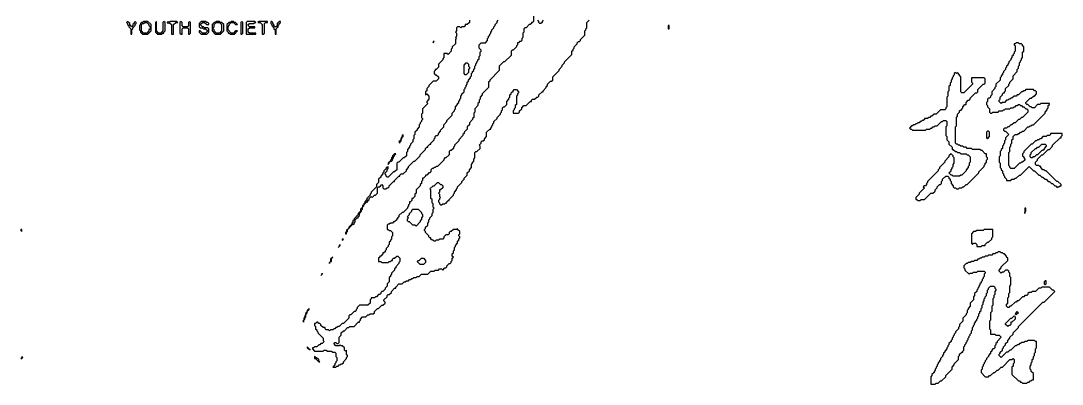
# Model space of a CAD drawing. Header units: millimetres. Extents: x 10 to 500, y 6 to 500.
# Drawn here: x 10 to 497.5, y 6.5 to 176.8 of the extents above; entities that cross this region are included whole.
import ezdxf

# ---------------------------------------------------------------- set-up
doc = ezdxf.new("R2010")
doc.units = ezdxf.units.MM

msp = doc.modelspace()

# ---------------------------------------------------------------- linework, layer by layer
for points in [[(60, 176.5), (59.5, 176), (60, 175.5), (60, 175), (60.5, 174.5), (60.5, 174), (61.5, 173), (61.5, 170.5), (62, 170.5), (62, 172.5), (62.5, 173), (62.5, 173.5), (63.5, 174.5), (63.5, 175), (64, 175.5), (64, 176), (63.5, 176.5), (63, 176), (63, 175.5), (62.5, 175), (62.5, 174.5), (62, 174), (61, 175), (61, 175.5)], [(67.5, 176.5), (67, 176), (66.5, 176), (66, 175.5), (66, 175), (65.5, 174.5), (65.5, 172.5), (66, 172), (66, 171.5), (67, 170.5), (69.5, 170.5), (71, 172), (71, 175), (69.5, 176.5)], [(67.5, 175.5), (68, 176), (69, 176), (70, 175), (70, 174.5), (70.5, 174), (70.5, 173), (70, 172.5), (70, 172), (69, 171), (67.5, 171), (66.5, 172), (66.5, 175), (67, 175.5)], [(73.5, 176.5), (73, 176), (73, 171.5), (74, 170.5), (76, 170.5), (76.5, 171), (77, 171), (77, 171.5), (77.5, 172), (77.5, 176), (77, 176.5), (76.5, 176), (76.5, 172), (75.5, 171), (74.5, 171), (73.5, 172)], [(79, 176.5), (78.5, 176), (79, 175.5), (79.5, 176), (80.5, 175), (80.5, 170.5), (81.5, 170.5), (81.5, 175), (82.5, 176), (83.5, 176), (83, 176.5), (80, 176.5), (79.5, 176)], [(85, 176.5), (84.5, 176), (84.5, 171), (85, 170.5), (85.5, 170.5), (85.5, 173), (86, 173.5), (88, 173.5), (88.5, 173), (88.5, 170.5), (89, 170.5), (89.5, 171), (89.5, 176), (89, 176.5), (88.5, 176), (88.5, 174.5), (88, 174), (86, 174), (85.5, 174.5), (85.5, 176)], [(94.5, 176.5), (93.5, 175.5), (93.5, 174), (94, 173.5), (95, 173.5), (95.5, 173), (96.5, 173), (97.5, 172), (96.5, 171), (95, 171), (94, 172), (93.5, 172), (93.5, 171.5), (94.5, 170.5), (97, 170.5), (98, 171.5), (98, 173), (97.5, 173.5), (96, 173.5), (95.5, 174), (95, 174), (94, 175), (95, 176), (96, 176), (97, 175), (98, 175), (98, 175.5), (97.5, 176), (97, 176), (96.5, 176.5)], [(101.5, 176.5), (101, 176), (100.5, 176), (99.5, 175), (99.5, 172), (101, 170.5), (103.5, 170.5), (105, 172), (105, 175), (104, 176), (103.5, 176), (103, 176.5)], [(101.5, 176), (103, 176), (104, 175), (104, 172), (103, 171), (101.5, 171), (100.5, 172), (100.5, 172.5), (100, 173), (100, 173.5), (100.5, 174), (100.5, 175)], [(108.5, 176.5), (108, 176), (107.5, 176), (106.5, 175), (106.5, 172), (107, 171.5), (107, 171), (107.5, 171), (108, 170.5), (110, 170.5), (111.5, 172), (110.5, 172), (109.5, 171), (108.5, 171), (107, 172.5), (107, 174), (107.5, 174.5), (107.5, 175), (108.5, 176), (109.5, 176), (110.5, 175), (111.5, 175), (110.5, 176), (110, 176), (109.5, 176.5)], [(113.5, 176.5), (113, 176), (113, 170.5), (113.5, 170.5), (114, 171), (114, 176)], [(116, 176.5), (115.5, 176), (115.5, 170.5), (120, 170.5), (120, 171), (117, 171), (116.5, 171.5), (116.5, 173), (117, 173.5), (119.5, 173.5), (119.5, 174), (117, 174), (116.5, 174.5), (116.5, 175), (117, 175.5), (119, 175.5), (119.5, 176), (120, 176), (119.5, 176.5)], [(121.5, 176.5), (121, 176), (122, 176), (123, 175), (123, 170.5), (123.5, 170.5), (124, 171), (124, 175.5), (124.5, 176), (125.5, 176), (125.5, 176.5)], [(127, 176.5), (127, 175.5), (127.5, 175), (127.5, 174.5), (128.5, 173.5), (128.5, 173), (129, 172.5), (129, 170.5), (129.5, 170.5), (129.5, 173), (130.5, 174), (130.5, 174.5), (131, 175), (131, 175.5), (131.5, 176), (131.5, 176.5), (131, 176.5), (130, 175.5), (130, 174.5), (129.5, 174), (129, 174), (128.5, 174.5), (128.5, 175), (128, 175.5), (128, 176), (127.5, 176.5)], [(313, 174.5), (313, 173), (313.5, 173), (313.5, 174.5)], [(203, 167), (203, 166.5), (203.5, 167)], [(476, 166.5), (475.5, 166), (475, 166), (475, 165.5), (475.5, 165), (475.5, 162.5), (475, 162), (475, 161.5), (474.5, 161), (474.5, 160.5), (474, 160), (474, 159.5), (473.5, 159), (473.5, 158.5), (472.5, 157.5), (472.5, 157), (472, 156.5), (472, 156), (471.5, 155.5), (471.5, 155), (471, 154.5), (471, 154), (470, 153), (470, 152.5), (469.5, 152), (469.5, 151.5), (469, 151), (469, 150.5), (468.5, 150), (468.5, 149), (466.5, 147), (466.5, 146), (466, 145.5), (466, 145), (464.5, 143.5), (464.5, 142), (464, 141.5), (464, 141), (463.5, 140.5), (463, 140.5), (462.5, 140), (462.5, 139), (462, 138.5), (462, 137.5), (462.5, 137), (462.5, 136.5), (463.5, 135.5), (463.5, 134), (464, 133.5), (464.5, 133.5), (465, 134), (467.5, 134), (468, 134.5), (469.5, 134.5), (470, 135), (470.5, 135), (471, 135.5), (473, 135.5), (473.5, 136), (474.5, 136), (475, 136.5), (475.5, 136.5), (476, 137), (476.5, 137), (477, 137.5), (477.5, 137.5), (478, 137), (478.5, 137), (479, 136.5), (479.5, 136.5), (480.5, 135.5), (481, 135.5), (481.5, 135), (481.5, 134), (479, 131.5), (478.5, 131.5), (477.5, 130.5), (477, 130.5), (475.5, 129), (475, 129), (474, 128), (473.5, 128), (472.5, 127), (472, 127), (471.5, 126.5), (470.5, 126.5), (470, 126), (470, 125.5), (470.5, 125), (471, 125), (472.5, 123.5), (471, 122), (471, 121), (470.5, 120.5), (470.5, 119.5), (470, 119), (470, 118.5), (469.5, 118), (469.5, 117), (469, 116.5), (469, 116), (468.5, 115.5), (468.5, 113.5), (468, 113), (468, 110.5), (468.5, 110), (468.5, 108), (469, 107.5), (469, 107), (469.5, 106.5), (469.5, 105.5), (470, 105), (470, 104.5), (470.5, 104), (470.5, 103.5), (471.5, 102.5), (471.5, 102), (473.5, 102), (474, 102.5), (475, 102.5), (475.5, 103), (476, 103), (477.5, 104.5), (478, 104.5), (482, 108.5), (484, 106.5), (484.5, 106.5), (486.5, 104.5), (487, 104.5), (488, 103.5), (488.5, 103.5), (489.5, 102.5), (490, 102.5), (491, 101.5), (491.5, 101.5), (492.5, 100.5), (493, 100.5), (494, 99.5), (494.5, 99.5), (495, 99), (495, 98.5), (495.5, 99), (496, 99), (496.5, 99.5), (497, 99.5), (497, 100), (495.5, 101.5), (495, 101.5), (490, 106.5), (489.5, 106.5), (489, 107), (488.5, 107), (487.5, 108), (487.5, 108.5), (487, 108.5), (486.5, 109), (485.5, 109), (485, 109.5), (485, 110.5), (486, 111.5), (486, 112), (488, 114), (488.5, 114), (491, 116.5), (491.5, 116.5), (493, 118), (493, 118.5), (496.5, 122), (497, 122), (497, 122.5), (497.5, 123), (497.5, 124), (492, 124), (492, 123.5), (491.5, 123), (490.5, 123), (490, 122.5), (488.5, 122.5), (487.5, 121.5), (487, 121.5), (486.5, 121), (486, 121), (485.5, 120.5), (485, 120.5), (483.5, 119), (483, 119), (479.5, 115.5), (479.5, 115), (479, 114.5), (479, 113.5), (479.5, 113), (479.5, 112.5), (480, 112), (480, 111.5), (479, 110.5), (478.5, 110.5), (478, 110), (477.5, 110), (475, 107.5), (473.5, 107.5), (473, 108), (473, 108.5), (472.5, 109), (472.5, 115), (473, 115.5), (473, 117.5), (473.5, 118), (473.5, 119), (474, 119.5), (474, 121), (474.5, 121.5), (474.5, 122.5), (475.5, 123.5), (476.5, 123.5), (477, 124), (477.5, 124), (478, 124.5), (478.5, 124.5), (479, 125), (479.5, 125), (481.5, 127), (482, 127), (482.5, 127.5), (483, 127.5), (483.5, 128), (484, 128), (489.5, 133.5), (489.5, 134), (490.5, 135), (490.5, 135.5), (491, 136), (491, 137), (491.5, 137.5), (491.5, 138), (487.5, 138), (487, 137.5), (486, 137.5), (484.5, 136), (483.5, 136), (483, 136.5), (482.5, 136.5), (481.5, 137.5), (481, 137.5), (480.5, 138), (480.5, 138.5), (482.5, 140.5), (483, 140.5), (484, 141.5), (484.5, 141.5), (485.5, 142.5), (485.5, 143.5), (485, 144), (484.5, 144), (484, 144.5), (480.5, 144.5), (480, 144), (479.5, 144), (479, 143.5), (478.5, 143.5), (477, 142), (476.5, 142), (476, 141.5), (475, 141.5), (474, 140.5), (473.5, 140.5), (473, 140), (472.5, 140), (472, 139.5), (471.5, 139.5), (470.5, 138.5), (469.5, 138.5), (469, 138), (468, 139), (468, 139.5), (468.5, 140), (468.5, 141), (469.5, 142), (469.5, 142.5), (470, 143), (470.5, 143), (470.5, 143.5), (471, 144), (471, 145), (472.5, 146.5), (472.5, 147), (473, 147.5), (473, 148), (474.5, 149.5), (474.5, 151), (476.5, 153), (476.5, 154), (477, 154.5), (477, 155.5), (477.5, 156), (477.5, 157), (478, 157.5), (478, 158), (478.5, 158.5), (478.5, 159), (479, 159.5), (479, 162), (479.5, 162.5), (479.5, 164.5), (479, 165), (479, 165.5), (478.5, 166), (477.5, 166), (477, 166.5)], [(218.5, 157), (219, 157), (219.5, 156.5), (219.5, 155.5), (220, 155), (220, 154.5), (219.5, 154), (219.5, 152.5), (218.5, 151.5), (218, 151.5), (217.5, 152), (217.5, 156)], [(447.5, 152.5), (447, 152), (447, 151.5), (446.5, 151), (446.5, 150.5), (446, 150), (446, 149.5), (445.5, 149), (445.5, 148), (445, 147.5), (445, 146.5), (444.5, 146), (444.5, 144), (444, 143.5), (444, 141.5), (443.5, 141), (443.5, 136.5), (443, 136), (443, 135.5), (442.5, 135), (440.5, 135), (438.5, 133), (437.5, 133), (436.5, 132), (436, 132), (435.5, 131.5), (435, 131.5), (434.5, 131), (433, 131), (433, 130.5), (432.5, 130), (432, 130), (431.5, 129.5), (431, 129.5), (430.5, 129), (430, 129), (429.5, 128.5), (429, 128.5), (428.5, 128), (428, 128), (427.5, 127.5), (427, 127.5), (426, 126.5), (426.5, 126), (427, 126), (427.5, 125.5), (433.5, 125.5), (434, 126), (435.5, 126), (436, 126.5), (436.5, 126.5), (437, 127), (437.5, 127), (438, 127.5), (439, 127.5), (441, 129.5), (441.5, 129.5), (442, 130), (443, 130), (443.5, 129.5), (443.5, 127.5), (443, 127), (443, 123), (443.5, 122.5), (443.5, 121), (444.5, 120), (444.5, 119), (446, 117.5), (446, 116.5), (446.5, 116.5), (447.5, 115.5), (448, 115.5), (448.5, 115), (449.5, 115), (450, 114.5), (452.5, 114.5), (453, 114), (453.5, 114), (454.5, 113), (454.5, 110.5), (454, 110), (454, 109), (453.5, 108.5), (453.5, 108), (452.5, 107), (452.5, 106.5), (450.5, 104.5), (450, 104.5), (449.5, 104), (446.5, 104), (446, 104.5), (445.5, 104.5), (444.5, 105.5), (445.5, 106.5), (445.5, 107), (446, 107.5), (446, 108), (446.5, 108.5), (446.5, 109.5), (447, 110), (447, 112.5), (446.5, 113), (446.5, 113.5), (445.5, 114.5), (444.5, 113.5), (444.5, 113), (442.5, 111), (442.5, 110.5), (440, 108), (440, 107.5), (439.5, 107), (439.5, 106.5), (434.5, 101.5), (434.5, 101), (434, 100.5), (434, 100), (433.5, 99.5), (433, 99.5), (432.5, 99), (433, 98.5), (430.5, 96), (430.5, 95.5), (429, 94), (429, 93), (429.5, 93), (430, 92.5), (431, 92.5), (431.5, 93), (433, 93), (436, 96), (437, 96), (438, 97), (438, 97.5), (439, 98.5), (439, 99), (440, 100), (440.5, 100), (441, 100.5), (441, 101.5), (441.5, 102), (441.5, 102.5), (443, 104), (444, 104), (444.5, 103.5), (444.5, 103), (445, 102.5), (445, 102), (445.5, 101.5), (445.5, 100.5), (446.5, 99.5), (446.5, 99), (447, 98.5), (447.5, 98.5), (448, 98), (449, 98), (449.5, 98.5), (450.5, 98.5), (451, 99), (451.5, 99), (452.5, 100), (453, 100), (458.5, 105.5), (458.5, 106), (461, 108.5), (461, 109), (461.5, 109.5), (461.5, 110), (462, 110.5), (462, 111.5), (462.5, 112), (462.5, 112.5), (462, 113), (462, 114.5), (461.5, 114.5), (460, 116), (459.5, 116), (459, 116.5), (455.5, 116.5), (455, 117), (453, 117), (452.5, 117.5), (451.5, 117.5), (451, 118), (450, 118), (449.5, 118.5), (449, 118.5), (448.5, 119), (448, 119), (447.5, 119.5), (447.5, 127), (448, 127.5), (448, 131.5), (448.5, 132), (448.5, 133), (449.5, 134), (449.5, 134.5), (450, 135), (450.5, 135), (450.5, 135.5), (451, 136), (451, 136.5), (452, 137.5), (452.5, 137.5), (452.5, 138.5), (453.5, 139.5), (454, 139.5), (454.5, 140), (454.5, 140.5), (457, 143), (457.5, 143), (458, 143.5), (458, 144.5), (460.5, 147), (461, 147), (461.5, 147.5), (461.5, 149.5), (461, 150), (455, 150), (455, 148), (455.5, 147.5), (455.5, 147), (451.5, 143), (450.5, 143), (450, 143.5), (450, 150.5), (449.5, 151), (449.5, 151.5), (448.5, 152.5), (448, 152)], [(189, 123.5), (188.5, 123), (188.5, 122.5), (188, 122), (188, 121), (187, 120), (187.5, 119.5), (187.5, 120), (188, 120.5), (188, 121.5), (189, 122.5)], [(462.5, 125), (462, 124.5), (462, 122), (462.5, 121.5), (463.5, 122.5), (463.5, 124.5), (463, 125)], [(488, 119), (489.5, 119), (490, 118.5), (490, 118), (489, 117), (489, 116.5), (488.5, 116), (488, 116), (486, 114), (485.5, 114), (484.5, 113), (484, 113), (483.5, 112.5), (483, 112.5), (482.5, 113), (482.5, 114), (483, 114.5), (483, 115), (485, 117), (485.5, 117), (486, 117.5), (486.5, 117.5)], [(185, 114.5), (184, 113.5), (184, 113), (183.5, 112.5), (183.5, 112), (183, 111.5), (183, 111), (182, 110), (182, 109.5), (182.5, 110), (182.5, 110.5), (183, 111), (183.5, 111), (184, 111.5), (184, 112), (184.5, 112.5), (184.5, 113), (185, 113.5), (185, 114), (185.5, 114.5)], [(193, 88), (193.5, 88.5), (196, 88.5), (197.5, 87), (197.5, 86.5), (198, 86), (198, 85), (197.5, 84.5), (197.5, 83.5), (197, 83), (197, 82.5), (195, 80.5), (194.5, 81), (193.5, 81), (192, 82.5), (191.5, 82.5), (191, 83), (191, 84), (191.5, 84.5), (191, 85), (192, 86), (192, 86.5), (193, 87.5)], [(480, 89), (480, 86.5), (480, 87), (480.5, 87.5), (480.5, 89)], [(10, 79), (10, 78.5), (10.5, 78), (10.5, 79)], [(461, 79), (460.5, 78.5), (457.5, 78.5), (457, 78), (456, 78), (455, 77), (455, 72.5), (455.5, 72), (456, 72.5), (457, 72.5), (457.5, 72), (457.5, 71), (459.5, 71), (460, 71.5), (461.5, 71.5), (461.5, 72), (462.5, 73), (463, 73), (464.5, 74.5), (464.5, 75), (465, 75.5), (465, 79)], [(160.5, 74.5), (160.5, 74), (161, 74.5)], [(159.5, 72), (159, 71.5), (159, 71), (158.5, 70.5), (159.5, 71.5)], [(467.5, 68.5), (467, 68), (466.5, 68), (466, 67.5), (465, 67.5), (464.5, 67), (463, 67), (462.5, 66.5), (461.5, 66.5), (461, 66), (460, 66), (459.5, 65.5), (459, 65.5), (458.5, 65), (458, 65), (457.5, 64.5), (456.5, 64.5), (456, 64), (455, 64), (454.5, 63.5), (453.5, 63.5), (453, 63), (452.5, 63), (451.5, 62), (451.5, 61), (452, 60.5), (452, 60), (454, 58), (454.5, 58.5), (455.5, 58.5), (456, 59), (457.5, 59), (458, 59.5), (461, 59.5), (461.5, 59), (461.5, 58.5), (461, 58), (461, 57), (460.5, 56.5), (460.5, 56), (460, 55.5), (460, 55), (459.5, 54.5), (459.5, 54), (459, 53.5), (459, 53), (458.5, 52.5), (458.5, 52), (458, 51.5), (458, 51), (457.5, 50.5), (457.5, 50), (456.5, 49), (456.5, 48), (456, 47.5), (456, 46), (454.5, 44.5), (454.5, 43), (453.5, 42), (453.5, 41.5), (453, 41), (453, 40), (452.5, 39.5), (452.5, 39), (451, 37.5), (451, 36), (449.5, 34.5), (449.5, 33.5), (449, 33), (449, 32.5), (447.5, 31), (447.5, 30.5), (447, 30), (447, 29.5), (446.5, 29), (446.5, 28.5), (446, 28), (446, 27.5), (445.5, 27), (445.5, 26.5), (444.5, 25.5), (444.5, 25), (444, 24.5), (444, 24), (443.5, 23.5), (443.5, 23), (442.5, 22), (442.5, 21.5), (442, 21), (442, 20.5), (441.5, 20), (441.5, 19.5), (440.5, 18.5), (440.5, 18), (440, 17.5), (440, 17), (439.5, 16.5), (439.5, 16), (439, 15.5), (439, 15), (438.5, 14.5), (438.5, 14), (438, 13.5), (438, 13), (437.5, 12.5), (437.5, 12), (436.5, 11), (436.5, 10.5), (436, 10), (436, 6.5), (438, 6.5), (438.5, 7), (439.5, 7), (440.5, 8), (441, 8), (443, 10), (443, 10.5), (446, 13.5), (446, 14.5), (447, 15.5), (447, 16), (449, 18), (449, 19.5), (449.5, 20), (449.5, 20.5), (450.5, 21.5), (451, 21.5), (451, 22), (451.5, 22.5), (451.5, 24), (452, 24.5), (452, 25), (452.5, 25.5), (452.5, 26), (453, 26.5), (453, 27), (453.5, 27.5), (453.5, 28), (454, 28.5), (454, 29), (454.5, 29.5), (454.5, 30), (455, 30.5), (455, 31.5), (455.5, 32), (455.5, 33), (456, 33.5), (456, 34), (456.5, 34.5), (456.5, 35), (457, 35.5), (457, 36), (457.5, 36.5), (457.5, 37), (458, 37.5), (458, 38), (458.5, 38.5), (458.5, 39.5), (459, 40), (459, 40.5), (459.5, 41), (459.5, 42), (460, 42.5), (460, 43.5), (460.5, 44), (460.5, 45), (461, 45.5), (461, 46.5), (461.5, 47), (461.5, 47.5), (462, 48), (462, 49), (462.5, 49.5), (462.5, 50.5), (463, 51), (463, 51.5), (464, 52.5), (465.5, 52.5), (466, 52), (466, 51.5), (466.5, 51), (466.5, 50.5), (466, 50), (466, 48.5), (465.5, 48), (465.5, 47), (465, 46.5), (465, 43.5), (464.5, 43), (464.5, 40.5), (464, 40), (464, 36.5), (463.5, 36), (463.5, 32.5), (464, 32), (464, 30), (466, 30), (466.5, 29.5), (468, 29.5), (469, 28.5), (467, 26.5), (467, 26), (466.5, 25.5), (466.5, 25), (466, 24.5), (466, 23.5), (465.5, 23), (465, 23), (464.5, 22.5), (464.5, 22), (464, 21.5), (464, 21), (463, 20), (463, 19.5), (462, 18.5), (462, 18), (461.5, 17.5), (461.5, 17), (461, 16.5), (461, 16), (460.5, 15.5), (460.5, 15), (460, 14.5), (460, 13.5), (459.5, 13), (459.5, 12), (461.5, 10), (463, 10), (463.5, 10.5), (464, 10.5), (465.5, 12), (466, 12), (467, 13), (467.5, 13), (469, 14.5), (469.5, 14.5), (473, 18), (474, 18), (474.5, 18.5), (475, 18), (475, 16.5), (474.5, 16), (474.5, 15), (474, 14.5), (474, 11), (477, 8), (477.5, 8), (478, 7.5), (478.5, 7.5), (479, 7), (481, 7), (481.5, 7.5), (482, 7.5), (482.5, 8), (483, 8), (483.5, 8.5), (484, 8.5), (484, 11.5), (483, 12.5), (483, 13), (482.5, 13.5), (482.5, 15), (483, 15.5), (483, 16.5), (483.5, 17), (483.5, 18), (484, 18.5), (484, 19.5), (484.5, 20), (484.5, 21), (485, 21.5), (485, 23), (485.5, 23.5), (485.5, 26.5), (485, 26.5), (484.5, 27), (481.5, 27), (481, 26.5), (480, 26.5), (479.5, 26), (478.5, 26), (478, 25.5), (477.5, 25.5), (477, 25), (476.5, 25), (476, 24.5), (475.5, 24.5), (473.5, 22.5), (473, 22.5), (472, 21.5), (471.5, 21.5), (469, 19), (468, 20), (468, 20.5), (468.5, 21), (468.5, 21.5), (469.5, 22.5), (469.5, 23), (470, 23.5), (470, 24), (471, 25), (471, 25.5), (472, 26.5), (472, 27), (473, 28), (473, 28.5), (474.5, 30), (474.5, 30.5), (477, 33), (477, 33.5), (488.5, 45), (489, 45), (494, 50), (493.5, 50.5), (493, 50.5), (491.5, 52), (488, 52), (487.5, 51.5), (486.5, 51.5), (485, 50), (483.5, 50), (483, 49.5), (482, 49.5), (481.5, 49), (481.5, 48.5), (481, 48), (480, 48), (479.5, 47.5), (479, 47.5), (477, 45.5), (476.5, 45.5), (476, 45), (475.5, 45), (473.5, 43), (473, 43), (472.5, 42.5), (472, 42.5), (471.5, 43), (471.5, 44), (472, 44.5), (472, 47), (472.5, 47.5), (472.5, 49), (473, 49.5), (473, 52.5), (473.5, 53), (473.5, 56.5), (473, 57), (473, 58.5), (472.5, 59), (472.5, 59.5), (472, 60), (471, 60), (470, 59), (469.5, 59), (469, 58.5), (468, 59.5), (468, 60), (469, 61), (469, 61.5), (472, 64.5), (472, 65.5), (471.5, 66), (471.5, 66.5), (470.5, 67.5), (470, 67.5), (469.5, 68), (469, 68), (468.5, 68.5)], [(156, 66), (155, 65), (155, 64), (154.5, 63.5), (154.5, 63), (154.5, 63.5), (155, 64), (155.5, 64), (155.5, 65.5)], [(197.5, 65.5), (198.5, 65.5), (199.5, 64.5), (199.5, 63.5), (198.5, 62.5), (197, 62.5), (195.5, 64), (196, 64.5), (196.5, 64.5)], [(151, 58.5), (151, 58), (150.5, 57.5), (151, 58)], [(489.5, 55), (489, 54.5), (489, 53.5), (489.5, 53), (490, 53.5), (490, 55)], [(145, 42), (144, 41), (144, 40.5), (143.5, 40), (143.5, 39), (143, 38.5), (143, 38), (142.5, 37.5), (142.5, 36.5), (142, 36), (142.5, 35.5), (142.5, 36.5), (143, 37), (143, 37.5), (143.5, 38), (143.5, 39.5), (144, 40), (144, 40.5), (145, 41.5)], [(475.5, 39.5), (476, 40), (476.5, 39.5), (476, 39)], [(476, 40), (476.5, 40.5), (477, 40), (476.5, 39.5)], [(475, 38.5), (475.5, 38), (475.5, 37), (474, 35.5), (473.5, 35.5), (473.5, 34.5), (473, 34), (472.5, 34), (472, 33.5), (471, 34.5), (471, 35), (473.5, 37.5), (474, 37.5)], [(10.5, 19.5), (10.5, 19), (10, 18.5), (10.5, 18.5), (11, 19)], [(144, 24), (144, 23.5), (144.5, 23), (145, 23), (145.5, 22.5)], [(147.5, 19.5), (147.5, 18.5), (148, 18.5), (149.5, 17), (150, 17), (149.5, 17.5), (149.5, 18), (149, 18.5), (148.5, 18.5)]]:
    msp.add_lwpolyline(points, close=True)
for points in [[(250, 179), (250, 176.5), (249.5, 176), (249, 176), (249, 175.5), (248.5, 175), (248, 175), (246.5, 173.5), (246, 173.5), (245.5, 173), (245.5, 171.5), (245, 171), (245, 169), (244.5, 168.5), (244.5, 167.5), (244, 167), (243.5, 167), (243, 166.5), (242.5, 166.5), (242.5, 165.5), (242, 165), (242, 164.5), (240.5, 163), (240, 163), (239.5, 162.5), (239.5, 160.5), (236.5, 157.5), (236, 157.5), (234, 155.5), (234, 153.5), (229.5, 149), (229.5, 148.5), (229, 148), (229, 145.5), (226, 142.5), (226, 142), (225, 141), (225, 140), (224.5, 139.5), (224.5, 138.5), (224, 138), (224, 137), (222.5, 135.5), (222.5, 134), (222, 133.5), (222, 131.5), (221.5, 131), (221.5, 130.5), (220, 129), (220, 128), (219, 127), (219, 126), (217.5, 124.5), (217.5, 124), (217, 123.5), (217, 123), (215, 121), (215, 120.5), (213, 118.5), (213, 118), (212.5, 117.5), (212.5, 117), (211.5, 116), (211, 116), (210.5, 115.5), (210.5, 114), (209, 112.5), (208.5, 112.5), (208, 112), (208, 111.5), (205, 108.5), (204.5, 108.5), (204, 108), (203.5, 108), (203, 107.5), (202.5, 107.5), (202, 107), (202, 106), (201.5, 105.5), (201, 105.5), (200, 104.5), (199.5, 104.5), (199.5, 104), (198.5, 103), (198, 103), (198, 102), (197.5, 101.5), (197.5, 100.5), (197, 100), (197, 99.5), (195, 97.5), (195, 96), (194.5, 95.5), (194.5, 94.5), (193.5, 93.5), (193, 93.5), (193, 92.5), (192.5, 92), (192, 92), (192, 91), (191.5, 90.5), (191.5, 90), (191, 89.5), (191, 89), (189, 87), (188.5, 87), (187, 85.5), (187, 85), (186, 84), (186, 83.5), (185, 82.5), (184.5, 82.5), (184, 82), (183, 82), (182.5, 81.5), (182, 81.5), (181.5, 81), (181.5, 79), (182, 79), (182.5, 78.5), (183, 78.5), (184, 77.5), (184, 76), (183.5, 75.5), (183.5, 74.5), (183, 74), (183, 73.5), (182.5, 73), (182.5, 72), (182, 71.5), (182, 71), (181, 70), (181, 69.5), (180.5, 69), (180.5, 68.5), (180, 68), (179.5, 68), (179.5, 67.5), (178.5, 66.5), (178, 66.5), (178, 66), (177.5, 65.5), (177.5, 64), (178.5, 64), (179, 63.5), (182, 63.5), (182.5, 64), (183, 64), (183.5, 64.5), (184, 64.5), (184, 65), (184.5, 65.5), (185, 65.5), (186, 66.5), (186.5, 66.5), (187.5, 65.5), (187.5, 64), (187, 63.5), (187, 63), (185.5, 61.5), (185.5, 61), (185, 60.5), (185, 60), (183.5, 58.5), (183.5, 58), (183, 57.5), (183, 57), (182.5, 56.5), (182.5, 54.5), (181.5, 53.5), (181.5, 52.5), (180.5, 51.5), (180.5, 51), (179.5, 50), (179, 50), (178.5, 49.5), (178.5, 49), (178, 48.5), (177.5, 48.5), (176.5, 47.5), (176, 47.5), (175.5, 47), (174, 47), (174, 46.5), (173.5, 46), (173.5, 44.5), (172.5, 43.5), (168.5, 43.5), (167.5, 42.5), (167.5, 42), (167, 41.5), (167, 41), (166.5, 40.5), (166, 40.5), (164.5, 39), (164, 39), (163.5, 38.5), (163.5, 37.5), (161, 35), (160.5, 35), (159, 33.5), (158.5, 33.5), (158, 33), (157.5, 33), (157, 32.5), (156.5, 32.5), (156, 32), (155, 32), (154.5, 31.5), (154, 32), (153, 32), (152.5, 32.5), (152.5, 33), (151.5, 33), (150.5, 34), (150.5, 34.5), (150, 35), (149.5, 35), (149, 35.5), (148.5, 35.5), (148, 35), (147.5, 35), (147.5, 34), (148, 33.5), (148, 32.5), (148.5, 32), (148.5, 31.5), (149, 31), (149, 30.5), (151.5, 28), (151.5, 27), (152, 26.5), (151, 25.5), (150.5, 25.5), (150, 25), (149.5, 25), (148.5, 24), (147.5, 24), (147, 23.5), (146.5, 23.5), (146.5, 23), (147.5, 22), (151.5, 22), (152, 22.5), (153, 22.5), (153.5, 22), (155.5, 22), (156, 21.5), (157, 21.5), (157.5, 21), (157.5, 19.5), (158, 19), (158, 17.5), (157.5, 17), (157.5, 16.5), (157, 16), (157, 15.5), (156, 14.5), (157.5, 14.5), (158, 15), (158.5, 15), (159, 15.5), (159.5, 15.5), (160, 16), (160.5, 16), (161, 16.5), (161, 17), (162.5, 18.5), (162.5, 19), (163, 19.5), (163, 20), (162.5, 20.5), (162.5, 22.5), (162, 22), (161.5, 22.5), (161.5, 23.5), (160.5, 24.5), (160, 24.5), (159.5, 25), (159, 24.5), (157.5, 24.5), (156.5, 25.5), (157, 26), (157.5, 26), (158, 25.5), (158.5, 25.5), (159, 26), (159, 28.5), (160, 29.5), (160, 30.5), (161, 31.5), (161.5, 31.5), (163, 33), (163.5, 33), (164, 33.5), (166, 33.5), (168, 35.5), (168.5, 35.5), (168.5, 36), (169, 36.5), (169, 37), (170, 38), (171.5, 38), (172.5, 39), (173, 39), (173.5, 39.5), (175, 39.5), (175.5, 40), (175.5, 40.5), (177, 42), (177.5, 42), (179, 43.5), (179.5, 43.5), (180.5, 44.5), (180.5, 45), (180, 45.5), (180, 46), (181.5, 47.5), (181.5, 48), (182, 48.5), (182.5, 48.5), (183.5, 49.5), (183.5, 50), (185, 51.5), (185.5, 51.5), (185.5, 52), (187, 53.5), (188.5, 53.5), (189.5, 54.5), (190, 54.5), (190.5, 55), (191.5, 55), (192, 55.5), (192.5, 55.5), (193, 56), (193.5, 56), (194, 56.5), (195, 56.5), (195.5, 57), (196.5, 57), (197.5, 58), (200.5, 58), (202, 59.5), (203.5, 59.5), (204, 60), (205.5, 60), (206, 60.5), (207, 60.5), (207.5, 60), (208.5, 61), (209, 61), (209.5, 61.5), (209.5, 62), (210.5, 63), (211, 63), (211.5, 63.5), (211.5, 64), (212, 64.5), (212, 65.5), (212.5, 66), (212, 66.5), (212, 67.5), (212.5, 68), (212.5, 69), (213, 69.5), (213, 70.5), (213.5, 71), (213.5, 71.5), (214.5, 72.5), (214.5, 73.5), (215, 74), (215, 74.5), (215.5, 75), (215.5, 75.5), (215, 76), (215, 76.5), (215.5, 77), (215.5, 78), (214.5, 79), (214.5, 79.5), (214, 79), (212.5, 79), (211.5, 78), (211, 78), (210.5, 77.5), (210.5, 77), (210, 76.5), (209, 76.5), (208, 75.5), (208, 75), (207.5, 74.5), (206, 74.5), (205.5, 74), (204.5, 74), (204, 73.5), (203.5, 73.5), (203, 74), (202.5, 74), (202, 74.5), (202, 75), (201.5, 75), (201, 75.5), (201, 76), (199.5, 77.5), (199.5, 78), (199, 78.5), (199, 79), (199.5, 79.5), (199.5, 80), (200.5, 81), (200.5, 82), (201, 82.5), (201, 83.5), (201.5, 84), (201.5, 84.5), (202.5, 85.5), (202.5, 86.5), (203, 87), (203, 88.5), (203.5, 89), (203, 89.5), (203, 91), (202.5, 91.5), (202.5, 93), (202, 93.5), (202, 97.5), (201.5, 98), (203, 99.5), (203.5, 99.5), (205, 101), (205.5, 101), (206.5, 100), (207, 100), (207.5, 99.5), (207.5, 98.5), (206.5, 97.5), (206, 97.5), (206, 96.5), (205.5, 96), (206, 95.5), (206, 94.5), (206.5, 94), (206, 93.5), (206, 93), (205.5, 92.5), (205.5, 92), (206, 91.5), (206, 91), (206.5, 90.5), (207, 90.5), (207.5, 91), (208.5, 91), (209, 91.5), (209.5, 91.5), (209.5, 92), (210, 92.5), (210.5, 92.5), (210.5, 93), (212.5, 95), (212.5, 95.5), (213, 96), (213, 96.5), (214, 97.5), (214, 98), (214.5, 98.5), (214.5, 99), (216.5, 101), (216.5, 101.5), (217.5, 102.5), (217.5, 103), (219, 104.5), (219, 105.5), (220, 106.5), (220, 107), (221, 108), (221, 109.5), (221.5, 110), (221.5, 110.5), (222, 111), (222, 112), (222.5, 112.5), (222.5, 115), (223, 115.5), (223.5, 115.5), (225, 117), (225, 118), (224.5, 118.5), (225.5, 119.5), (225.5, 120), (226, 120.5), (226.5, 120.5), (227, 121), (227, 121.5), (228, 122.5), (228, 124.5), (229.5, 126), (230, 126), (230, 126.5), (230.5, 127), (230.5, 127.5), (231, 128), (231, 128.5), (231.5, 129), (231.5, 129.5), (233, 131), (233, 131.5), (234.5, 133), (234.5, 133.5), (235, 134), (235, 134.5), (235.5, 135), (235.5, 136), (236, 136.5), (236.5, 136.5), (237.5, 137.5), (237.5, 139), (238.5, 140), (238.5, 140.5), (239, 141), (239, 142), (239.5, 142.5), (239.5, 143), (240, 143.5), (240.5, 143.5), (240.5, 144), (241, 144.5), (242, 144.5), (243, 143.5), (243, 143), (242.5, 142.5), (242.5, 142), (242, 141.5), (242, 137.5), (241.5, 137), (241.5, 136), (241, 135.5), (241, 135), (240.5, 134.5), (240.5, 133.5), (243, 133.5), (243.5, 134), (243.5, 134.5), (244.5, 135.5), (244.5, 136), (245.5, 137), (246.5, 137), (248.5, 139), (249, 139), (249, 139.5), (249.5, 140), (250.5, 140), (251.5, 141), (252, 141), (252.5, 141.5), (252.5, 142), (254, 143.5), (254.5, 143.5), (254.5, 144), (256, 145.5), (256, 146), (256.5, 146.5), (256.5, 147), (258, 148.5), (258.5, 148.5), (259, 149), (259, 150.5), (262, 153.5), (262, 154), (263.5, 155.5), (263.5, 156), (264.5, 157), (264.5, 157.5), (268, 161), (268, 162.5), (268.5, 163), (268.5, 163.5), (269, 164), (269, 164.5), (270.5, 166), (270.5, 166.5), (271, 167), (271.5, 167), (272, 167.5), (272, 168), (274, 170), (274, 172), (274.5, 172.5), (274.5, 173), (275, 173.5), (275, 176), (276, 177)], [(220, 177), (220, 176), (219, 175), (218, 175), (218, 174.5), (217.5, 174), (216.5, 174), (216, 173.5), (215.5, 174), (214.5, 174), (214, 173.5), (214, 172), (213.5, 171.5), (214, 171), (214, 169.5), (213.5, 169), (214, 168.5), (213.5, 168), (213.5, 166), (212, 164.5), (212, 164), (211.5, 163.5), (211.5, 162.5), (210, 161), (209.5, 161.5), (208, 161.5), (208, 159.5), (207.5, 159), (207.5, 158.5), (205.5, 156.5), (205.5, 155), (204.5, 154), (204, 154), (204, 153.5), (203.5, 153), (203.5, 152), (204, 151.5), (204.5, 151.5), (205.5, 150.5), (205.5, 149.5), (204.5, 148.5), (203, 148.5), (201, 146.5), (201, 146), (200, 145), (200, 144), (199.5, 143.5), (199.5, 142), (200, 142.5), (201, 141.5), (201, 140), (200, 139), (200, 138.5), (200.5, 138), (198, 135.5), (198, 133.5), (197.5, 133), (197.5, 131.5), (198, 131), (198, 130.5), (197.5, 130), (197.5, 129.5), (197, 129), (197, 128.5), (196.5, 128), (196.5, 127), (195.5, 126), (195.5, 125.5), (194.5, 124.5), (194.5, 123.5), (194, 123), (194, 121.5), (193.5, 121), (193.5, 120), (192.5, 119), (192.5, 118.5), (192, 118), (192, 117.5), (191, 116.5), (191, 115.5), (190.5, 115), (190.5, 113.5), (189.5, 112.5), (189, 112.5), (187, 110.5), (186.5, 110.5), (186, 110), (186, 107), (185, 106), (184.5, 106), (182, 103.5), (181.5, 103.5), (181, 104), (181, 104.5), (180.5, 105), (180.5, 105.5), (181.5, 106.5), (181.5, 107), (182, 107.5), (182, 108.5), (181.5, 108), (181, 108), (181, 107.5), (180, 106.5), (180, 106), (179.5, 105.5), (179.5, 105), (178.5, 104), (178.5, 103.5), (177.5, 102.5), (177.5, 101), (176.5, 100), (176.5, 99), (174, 96.5), (174, 96), (173.5, 95.5), (173.5, 95), (172, 93.5), (172, 93), (171, 92), (171, 91.5), (170.5, 91), (170.5, 90.5), (170, 90), (170, 89.5), (169, 88.5), (169, 87.5), (168, 86.5), (168, 86), (166, 84), (166, 83.5), (165.5, 83), (165.5, 82.5), (165, 82), (165, 81.5), (163.5, 80), (163.5, 79.5), (162.5, 78.5), (162.5, 78), (162, 77.5), (162, 77), (162.5, 77), (162.5, 77.5), (163, 78), (163, 79), (165.5, 81.5), (166, 81.5), (166, 82), (166.5, 82.5), (166.5, 83.5), (167.5, 84.5), (168, 84.5), (168, 85), (168.5, 85.5), (168.5, 86.5), (169.5, 87.5), (169.5, 88), (170, 88.5), (170, 89.5), (170.5, 90), (170.5, 90.5), (172, 92), (172.5, 92), (172.5, 92.5), (173, 93), (173, 93.5), (174, 94.5), (174.5, 94), (175.5, 95), (176, 95), (177, 96), (177, 98.5), (177.5, 99), (178, 99), (179, 100), (179.5, 99.5), (179.5, 98.5), (180, 98), (181, 98), (181.5, 98.5), (182, 98.5), (182.5, 99), (182.5, 99.5), (184.5, 101.5), (185, 101.5), (185, 102), (187, 104), (187.5, 104), (187.5, 104.5), (188, 105), (189, 105), (190.5, 106.5), (190.5, 107), (191.5, 108), (191.5, 108.5), (194, 111), (194.5, 111), (197, 113.5), (197, 114), (199.5, 116.5), (199.5, 117), (200, 117.5), (200.5, 117.5), (200.5, 118), (201.5, 119), (202, 119), (202, 119.5), (203.5, 121), (203.5, 121.5), (204, 122), (204, 122.5), (204.5, 123), (205, 123), (205.5, 123.5), (205.5, 124), (206.5, 125), (206.5, 125.5), (208, 127), (208, 128), (209.5, 129.5), (209.5, 130), (212, 132.5), (212, 133.5), (213, 134.5), (213, 135), (213.5, 135.5), (213.5, 136.5), (214.5, 137.5), (214.5, 138), (215, 138.5), (215, 139), (215.5, 139.5), (215.5, 140), (216, 140.5), (216, 141.5), (216.5, 142), (216.5, 142.5), (217.5, 143.5), (217.5, 144.5), (218, 145), (218, 145.5), (218.5, 146), (218.5, 146.5), (219, 147), (219, 148), (219.5, 148.5), (219.5, 149), (220.5, 150), (220.5, 150.5), (221, 151), (221, 152), (221.5, 152.5), (221.5, 153), (222, 153.5), (222, 154), (222.5, 154.5), (222.5, 155.5), (223, 156), (223, 156.5), (223.5, 157), (223.5, 157.5), (224, 158), (224, 158.5), (224.5, 159), (224.5, 160), (225, 160.5), (225, 162), (225.5, 162.5), (225.5, 163), (224.5, 164), (224.5, 165.5), (225.5, 166.5), (227.5, 166.5), (228.5, 167.5), (228.5, 168.5), (229, 169), (229, 169.5), (229.5, 170), (229.5, 170.5), (230, 171), (230, 171.5), (230.5, 172), (230.5, 172.5), (231.5, 173.5), (231.5, 174), (232, 174.5), (232, 175), (233, 176), (233, 176.5), (233.5, 177)], [(254.5, 177), (254, 176.5), (254, 176), (253.5, 175.5), (253, 175.5), (252.5, 176), (252.5, 176.5), (252, 177)]]:
    msp.add_lwpolyline(points)

doc.saveas('drawing.dxf')
